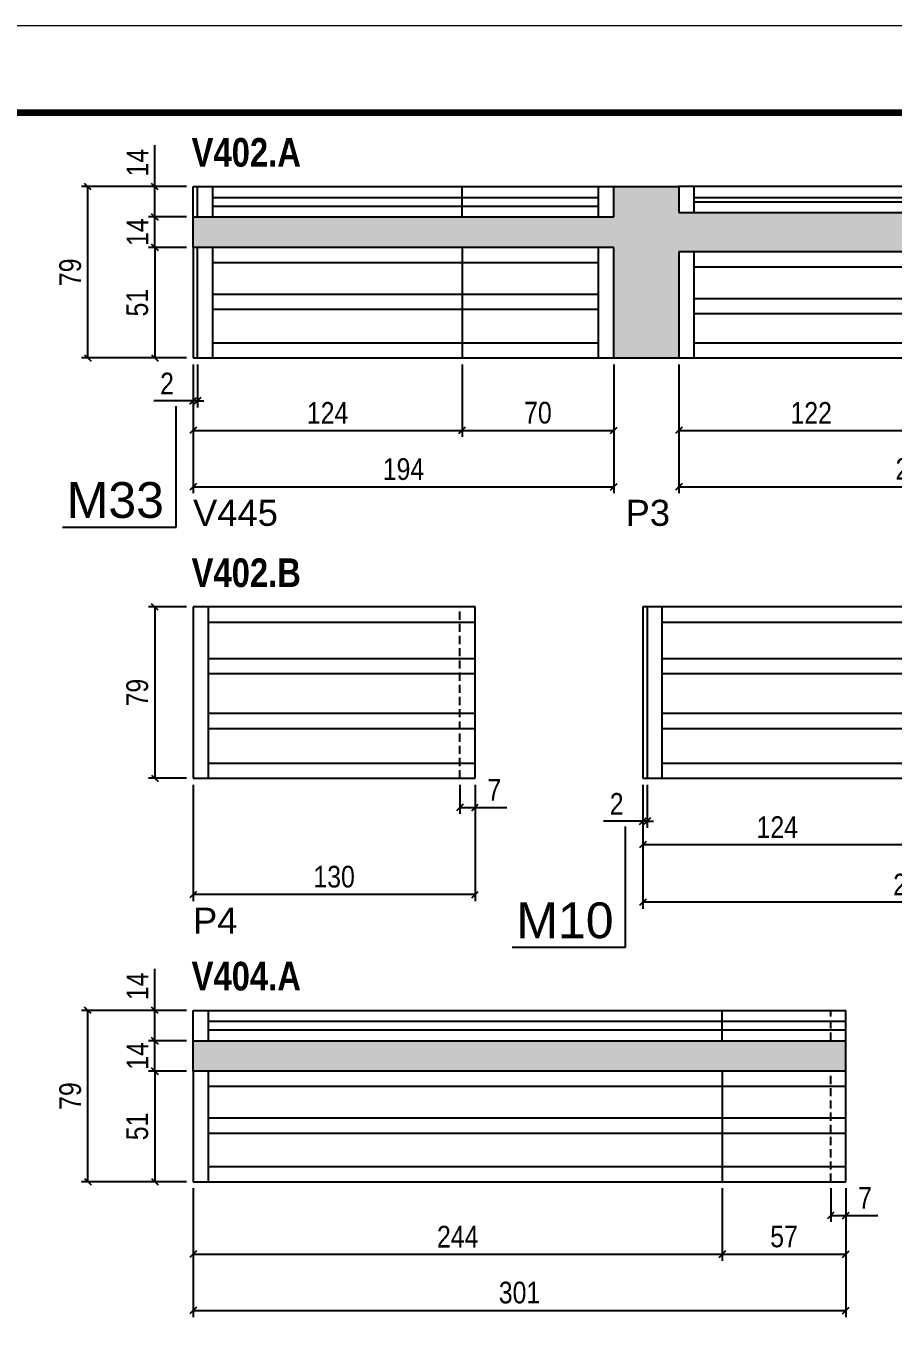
# Model space of a CAD drawing. Extents: x 3309 to 9563, y -2522 to 14608.
# Drawn here: x 5308 to 5708, y 12863 to 13459 of the extents above; entities that cross this region are included whole.
import ezdxf

# ---------------------------------------------------------------- set-up
doc = ezdxf.new("R2010")
doc.units = 0
doc.linetypes.add('DASHED', pattern=[0.75, 0.5, -0.25])
doc.linetypes.add('HIDDEN', pattern=[0.375, 0.25, -0.125])
for name, color, linetype in [('5', 5, 'Continuous'), ('COTA', 241, 'Continuous'), ('NOMENCLATURA', 7, 'Continuous'), ('Painéis', 200, 'Continuous'), ('SARR_2.2x7', 40, 'Continuous'), ('SARR_EDITAR', 141, 'Continuous')]:
    doc.layers.add(name, color=color, linetype=linetype)
doc.layers.add('Folhas', color=255, linetype='Continuous', lineweight=9)
doc.layers.add('SARRAFO DE PRESSAO', color=251, linetype='DASHED', lineweight=9)
doc.styles.add('COTA TECNICA', font='techl___.ttf', dxfattribs={"height": 10})
doc.styles.get("Standard").update_dxf_attribs({"font": 'arial.ttf'})
doc.styles.add('TECNICA', font='techb___.ttf', dxfattribs={"height": 10})
doc.dimstyles.new('PAINEL', dxfattribs={"dimtxt": 10, "dimasz": 3, "dimexe": 3, "dimexo": 3, "dimgap": 3, "dimtad": 1, "dimdec": 1, "dimzin": 12, "dimdsep": 46, "dimtxsty": 'COTA TECNICA', "dimblk1": 'OBLIQUE', "dimblk2": 'OBLIQUE', "dimsah": 1, "dimcen": 0.9, "dimclrd": 4, "dimclre": 4, "dimclrt": 240, "dimadec": 1, "dimazin": 3, "dimtfac": 1, "dimtdec": 1, "dimtmove": 0, "dimatfit": 3, "dimfxl": 1, "dimtolj": 1, "dimtzin": 12, "dimarcsym": 0})

# ---------------------------------------------------------------- blocks, each defined once
blk = doc.blocks.new('9999999999')
at = {"layer": 'Folhas'}
blk.add_lwpolyline([(98138.98, 34190.21), (99623.98, 34190.21), (99623.98, 35240.21), (98138.98, 35240.21)], close=True, dxfattribs=at)
at = {"layer": 'Folhas', "color": 30, "const_width": 3}
blk.add_lwpolyline([(98213.98, 34230.21), (99583.98, 34230.21), (99583.98, 35200.21), (98213.98, 35200.21)], close=True, dxfattribs=at)
blk = doc.blocks.new('_Oblique')
at = {"color": 0, "linetype": 'ByBlock', "lineweight": -2}
blk.add_line((-0.5, -0.5), (0.5, 0.5), dxfattribs=at)
blk = doc.blocks.new('*D1222')
at = {"layer": 'COTA', "color": 4, "lineweight": -2, "transparency": 16777216}
for p, q in [((5384.95, 13303.18), (5384.95, 13243.8)), ((5578.95, 13303.18), (5578.95, 13243.8)), ((5384.95, 13246.8), (5578.95, 13246.8))]:
    blk.add_line(p, q, dxfattribs=at)
at = {"layer": 'Defpoints', "color": 0, "transparency": 16777216}
for p in [(5384.95, 13306.18), (5578.95, 13306.18), (5578.95, 13246.8)]:
    blk.add_point(p, dxfattribs=at)
at = {"layer": 'COTA', "color": 4, "lineweight": -2, "transparency": 16777216, "xscale": 3, "yscale": 3, "zscale": 3, "rotation": 180}
blk.add_blockref('_Oblique', (5384.95, 13246.8), dxfattribs=at)
at = {"layer": 'COTA', "color": 4, "lineweight": -2, "transparency": 16777216, "xscale": 3, "yscale": 3, "zscale": 3}
blk.add_blockref('_Oblique', (5578.95, 13246.8), dxfattribs=at)
at = {"layer": 'COTA', "color": 240, "transparency": 16777216, "insert": (5481.95, 13254.9), "char_height": 10, "attachment_point": 5, "style": 'COTA TECNICA'}
blk.add_mtext('\\A1;194', dxfattribs=at)
blk = doc.blocks.new('*D1223')
at = {"layer": 'COTA', "color": 4, "lineweight": -2, "transparency": 16777216}
for p, q in [((5381.95, 13357.18), (5364.31, 13357.18)), ((5367.31, 13357.18), (5367.31, 13306.18)), ((5381.95, 13306.18), (5364.31, 13306.18))]:
    blk.add_line(p, q, dxfattribs=at)
at = {"layer": 'Defpoints', "color": 0, "transparency": 16777216}
for p in [(5384.95, 13357.18, 0), (5367.31, 13306.18), (5384.95, 13306.18, 0)]:
    blk.add_point(p, dxfattribs=at)
at = {"layer": 'COTA', "color": 4, "lineweight": -2, "transparency": 16777216, "xscale": 3, "yscale": 3, "zscale": 3}
for p, rotation in [((5367.31, 13357.18), 90), ((5367.31, 13306.18), 270)]:
    blk.add_blockref('_Oblique', p, dxfattribs=dict(at, rotation=rotation))
at = {"layer": 'COTA', "color": 240, "transparency": 16777216, "insert": (5359.2, 13331.68), "char_height": 10, "attachment_point": 5, "rotation": 90, "style": 'COTA TECNICA'}
blk.add_mtext('\\A1;51', dxfattribs=at)
blk = doc.blocks.new('*D1220')
at = {"layer": 'COTA', "color": 4, "lineweight": -2, "transparency": 16777216}
for p, q in [((5381.95, 13371.18), (5364.31, 13371.18)), ((5367.31, 13357.18), (5367.31, 13371.18)), ((5381.95, 13357.18), (5364.31, 13357.18))]:
    blk.add_line(p, q, dxfattribs=at)
at = {"layer": 'Defpoints', "color": 0, "transparency": 16777216}
for p in [(5367.31, 13371.18), (5384.95, 13371.18, 0), (5384.95, 13357.18, 0)]:
    blk.add_point(p, dxfattribs=at)
at = {"layer": 'COTA', "color": 4, "lineweight": -2, "transparency": 16777216, "xscale": 3, "yscale": 3, "zscale": 3}
for p, rotation in [((5367.31, 13371.18), 90), ((5367.31, 13357.18), 270)]:
    blk.add_blockref('_Oblique', p, dxfattribs=dict(at, rotation=rotation))
at = {"layer": 'COTA', "color": 240, "transparency": 16777216, "insert": (5359.24, 13364.18), "char_height": 10, "attachment_point": 5, "rotation": 90, "style": 'COTA TECNICA'}
blk.add_mtext('\\A1;14', dxfattribs=at)
blk = doc.blocks.new('*D1221')
at = {"layer": 'COTA', "color": 4, "lineweight": -2, "transparency": 16777216}
for p, q in [((5381.95, 13385.18), (5333.4, 13385.18)), ((5336.4, 13306.18), (5336.4, 13385.18)), ((5381.95, 13306.18), (5333.4, 13306.18))]:
    blk.add_line(p, q, dxfattribs=at)
at = {"layer": 'Defpoints', "color": 0, "transparency": 16777216}
for p in [(5336.4, 13385.18), (5384.95, 13385.18, 0), (5384.95, 13306.18, 0)]:
    blk.add_point(p, dxfattribs=at)
at = {"layer": 'COTA', "color": 4, "lineweight": -2, "transparency": 16777216, "xscale": 3, "yscale": 3, "zscale": 3}
for p, rotation in [((5336.4, 13385.18), 90), ((5336.4, 13306.18), 270)]:
    blk.add_blockref('_Oblique', p, dxfattribs=dict(at, rotation=rotation))
at = {"layer": 'COTA', "color": 240, "transparency": 16777216, "insert": (5328.3, 13345.68), "char_height": 10, "attachment_point": 5, "rotation": 90, "style": 'COTA TECNICA'}
blk.add_mtext('\\A1;79', dxfattribs=at)
blk = doc.blocks.new('*D1224')
at = {"layer": 'COTA', "color": 4, "lineweight": -2, "transparency": 16777216}
for p, q in [((5367.31, 13385.18), (5367.31, 13404.3)), ((5381.95, 13385.18), (5364.31, 13385.18)), ((5367.31, 13371.18), (5367.31, 13385.18)), ((5381.95, 13371.18), (5364.31, 13371.18))]:
    blk.add_line(p, q, dxfattribs=at)
at = {"layer": 'Defpoints', "color": 0, "transparency": 16777216}
for p in [(5367.31, 13385.18), (5384.95, 13385.18), (5384.95, 13371.18)]:
    blk.add_point(p, dxfattribs=at)
at = {"layer": 'COTA', "color": 4, "lineweight": -2, "transparency": 16777216, "xscale": 3, "yscale": 3, "zscale": 3}
for p, rotation in [((5367.31, 13385.18), 90), ((5367.31, 13371.18), 270)]:
    blk.add_blockref('_Oblique', p, dxfattribs=dict(at, rotation=rotation))
at = {"layer": 'COTA', "color": 240, "transparency": 16777216, "insert": (5359.24, 13396.24), "char_height": 10, "attachment_point": 5, "rotation": 90, "style": 'COTA TECNICA'}
blk.add_mtext('\\A1;14', dxfattribs=at)
blk = doc.blocks.new('*D1225')
at = {"layer": 'COTA', "color": 4, "lineweight": -2, "transparency": 16777216}
for p, q in [((5384.95, 13303.18), (5384.95, 13269.79)), ((5508.95, 13303.18), (5508.95, 13269.79)), ((5384.95, 13272.79), (5508.95, 13272.79))]:
    blk.add_line(p, q, dxfattribs=at)
at = {"layer": 'Defpoints', "color": 0, "transparency": 16777216}
for p in [(5384.95, 13306.18), (5508.95, 13306.18), (5508.95, 13272.79)]:
    blk.add_point(p, dxfattribs=at)
at = {"layer": 'COTA', "color": 4, "lineweight": -2, "transparency": 16777216, "xscale": 3, "yscale": 3, "zscale": 3, "rotation": 180}
blk.add_blockref('_Oblique', (5384.95, 13272.79), dxfattribs=at)
at = {"layer": 'COTA', "color": 4, "lineweight": -2, "transparency": 16777216, "xscale": 3, "yscale": 3, "zscale": 3}
blk.add_blockref('_Oblique', (5508.95, 13272.79), dxfattribs=at)
at = {"layer": 'COTA', "color": 240, "transparency": 16777216, "insert": (5446.95, 13280.86), "char_height": 10, "attachment_point": 5, "style": 'COTA TECNICA'}
blk.add_mtext('\\A1;124', dxfattribs=at)
blk = doc.blocks.new('*D1226')
at = {"layer": 'COTA', "color": 4, "lineweight": -2, "transparency": 16777216}
for p, q in [((5508.95, 13303.18), (5508.95, 13269.79)), ((5578.95, 13303.18), (5578.95, 13269.79)), ((5508.95, 13272.79), (5578.95, 13272.79))]:
    blk.add_line(p, q, dxfattribs=at)
at = {"layer": 'Defpoints', "color": 0, "transparency": 16777216}
for p in [(5508.95, 13306.18), (5578.95, 13306.18), (5578.95, 13272.79)]:
    blk.add_point(p, dxfattribs=at)
at = {"layer": 'COTA', "color": 4, "lineweight": -2, "transparency": 16777216, "xscale": 3, "yscale": 3, "zscale": 3, "rotation": 180}
blk.add_blockref('_Oblique', (5508.95, 13272.79), dxfattribs=at)
at = {"layer": 'COTA', "color": 4, "lineweight": -2, "transparency": 16777216, "xscale": 3, "yscale": 3, "zscale": 3}
blk.add_blockref('_Oblique', (5578.95, 13272.79), dxfattribs=at)
at = {"layer": 'COTA', "color": 240, "transparency": 16777216, "insert": (5543.95, 13280.89), "char_height": 10, "attachment_point": 5, "style": 'COTA TECNICA'}
blk.add_mtext('\\A1;70', dxfattribs=at)
blk = doc.blocks.new('*D1227')
at = {"layer": 'COTA', "color": 4, "lineweight": -2, "transparency": 16777216}
for p, q in [((5384.95, 13303.18), (5384.95, 13283.4)), ((5386.95, 13303.18), (5386.95, 13283.4)), ((5384.95, 13286.4), (5366.84, 13286.4)), ((5386.95, 13286.4), (5384.95, 13286.4)), ((5386.95, 13286.4), (5389.95, 13286.4))]:
    blk.add_line(p, q, dxfattribs=at)
at = {"layer": 'Defpoints', "color": 0, "transparency": 16777216}
for p in [(5384.95, 13306.18), (5386.95, 13306.18), (5384.95, 13286.4)]:
    blk.add_point(p, dxfattribs=at)
at = {"layer": 'COTA', "color": 4, "lineweight": -2, "transparency": 16777216, "xscale": 3, "yscale": 3, "zscale": 3}
blk.add_blockref('_Oblique', (5384.95, 13286.4), dxfattribs=at)
at = {"layer": 'COTA', "color": 4, "lineweight": -2, "transparency": 16777216, "xscale": 3, "yscale": 3, "zscale": 3, "rotation": 180}
blk.add_blockref('_Oblique', (5386.95, 13286.4), dxfattribs=at)
at = {"layer": 'COTA', "color": 240, "transparency": 16777216, "insert": (5372.9, 13294.4), "char_height": 10, "attachment_point": 5, "style": 'COTA TECNICA'}
blk.add_mtext('\\A1;2', dxfattribs=at)
blk = doc.blocks.new('*D1230')
at = {"layer": 'COTA', "color": 4, "lineweight": -2, "transparency": 16777216}
for p, q in [((5608.95, 13303.18), (5608.95, 13243.8)), ((5837.45, 13303.18), (5837.45, 13243.8)), ((5608.95, 13246.8), (5837.45, 13246.8))]:
    blk.add_line(p, q, dxfattribs=at)
at = {"layer": 'Defpoints', "color": 0, "transparency": 16777216}
for p in [(5608.95, 13306.18), (5837.45, 13306.18), (5837.45, 13246.8)]:
    blk.add_point(p, dxfattribs=at)
at = {"layer": 'COTA', "color": 4, "lineweight": -2, "transparency": 16777216, "xscale": 3, "yscale": 3, "zscale": 3, "rotation": 180}
blk.add_blockref('_Oblique', (5608.95, 13246.8), dxfattribs=at)
at = {"layer": 'COTA', "color": 4, "lineweight": -2, "transparency": 16777216, "xscale": 3, "yscale": 3, "zscale": 3}
blk.add_blockref('_Oblique', (5837.45, 13246.8), dxfattribs=at)
at = {"layer": 'COTA', "color": 240, "transparency": 16777216, "insert": (5723.2, 13254.93), "char_height": 10, "attachment_point": 5, "style": 'COTA TECNICA'}
blk.add_mtext('\\A1;228.5', dxfattribs=at)
blk = doc.blocks.new('*D1229')
at = {"layer": 'COTA', "color": 4, "lineweight": -2, "transparency": 16777216}
for p, q in [((5608.95, 13303.18), (5608.95, 13269.79)), ((5730.95, 13303.18), (5730.95, 13269.79)), ((5608.95, 13272.79), (5730.95, 13272.79))]:
    blk.add_line(p, q, dxfattribs=at)
at = {"layer": 'Defpoints', "color": 0, "transparency": 16777216}
for p in [(5608.95, 13306.18), (5730.95, 13306.18), (5730.95, 13272.79)]:
    blk.add_point(p, dxfattribs=at)
at = {"layer": 'COTA', "color": 4, "lineweight": -2, "transparency": 16777216, "xscale": 3, "yscale": 3, "zscale": 3, "rotation": 180}
blk.add_blockref('_Oblique', (5608.95, 13272.79), dxfattribs=at)
at = {"layer": 'COTA', "color": 4, "lineweight": -2, "transparency": 16777216, "xscale": 3, "yscale": 3, "zscale": 3}
blk.add_blockref('_Oblique', (5730.95, 13272.79), dxfattribs=at)
at = {"layer": 'COTA', "color": 240, "transparency": 16777216, "insert": (5669.95, 13280.85), "char_height": 10, "attachment_point": 5, "style": 'COTA TECNICA'}
blk.add_mtext('\\A1;122', dxfattribs=at)
blk = doc.blocks.new('*D1234')
at = {"layer": 'COTA', "color": 4, "lineweight": -2, "transparency": 16777216}
for p, q in [((5384.95, 13109.4), (5384.95, 13055.77)), ((5514.95, 13109.4), (5514.95, 13055.77)), ((5514.95, 13058.77), (5384.95, 13058.77))]:
    blk.add_line(p, q, dxfattribs=at)
at = {"layer": 'Defpoints', "color": 0, "transparency": 16777216}
for p in [(5384.95, 13112.4), (5514.95, 13112.4), (5384.95, 13058.77)]:
    blk.add_point(p, dxfattribs=at)
at = {"layer": 'COTA', "color": 4, "lineweight": -2, "transparency": 16777216, "xscale": 3, "yscale": 3, "zscale": 3, "rotation": 180}
blk.add_blockref('_Oblique', (5384.95, 13058.77), dxfattribs=at)
at = {"layer": 'COTA', "color": 4, "lineweight": -2, "transparency": 16777216, "xscale": 3, "yscale": 3, "zscale": 3}
blk.add_blockref('_Oblique', (5514.95, 13058.77), dxfattribs=at)
at = {"layer": 'COTA', "color": 240, "transparency": 16777216, "insert": (5449.95, 13066.99), "char_height": 10, "attachment_point": 5, "style": 'COTA TECNICA'}
blk.add_mtext('\\A1;130', dxfattribs=at)
blk = doc.blocks.new('*D1235')
at = {"layer": 'COTA', "color": 4, "lineweight": -2, "transparency": 16777216}
for p, q in [((5381.95, 13191.4), (5364.31, 13191.4)), ((5367.31, 13191.4), (5367.31, 13112.4)), ((5381.95, 13112.4), (5364.31, 13112.4))]:
    blk.add_line(p, q, dxfattribs=at)
at = {"layer": 'Defpoints', "color": 0, "transparency": 16777216}
for p in [(5384.95, 13191.4), (5367.31, 13112.4), (5384.95, 13112.4)]:
    blk.add_point(p, dxfattribs=at)
at = {"layer": 'COTA', "color": 4, "lineweight": -2, "transparency": 16777216, "xscale": 3, "yscale": 3, "zscale": 3}
for p, rotation in [((5367.31, 13191.4), 90), ((5367.31, 13112.4), 270)]:
    blk.add_blockref('_Oblique', p, dxfattribs=dict(at, rotation=rotation))
at = {"layer": 'COTA', "color": 240, "transparency": 16777216, "insert": (5359.21, 13151.9), "char_height": 10, "attachment_point": 5, "rotation": 90, "style": 'COTA TECNICA'}
blk.add_mtext('\\A1;79', dxfattribs=at)
blk = doc.blocks.new('*D1236')
at = {"layer": 'COTA', "color": 4, "lineweight": -2, "transparency": 16777216}
for p, q in [((5507.95, 13109.4), (5507.95, 13095.97)), ((5514.95, 13109.4), (5514.95, 13095.97)), ((5507.95, 13098.97), (5514.95, 13098.97)), ((5514.95, 13098.97), (5529.68, 13098.97))]:
    blk.add_line(p, q, dxfattribs=at)
at = {"layer": 'Defpoints', "color": 0, "transparency": 16777216}
for p in [(5507.95, 13112.4), (5514.95, 13112.4), (5514.95, 13098.97)]:
    blk.add_point(p, dxfattribs=at)
at = {"layer": 'COTA', "color": 4, "lineweight": -2, "transparency": 16777216, "xscale": 3, "yscale": 3, "zscale": 3, "rotation": 180}
blk.add_blockref('_Oblique', (5507.95, 13098.97), dxfattribs=at)
at = {"layer": 'COTA', "color": 4, "lineweight": -2, "transparency": 16777216, "xscale": 3, "yscale": 3, "zscale": 3}
blk.add_blockref('_Oblique', (5514.95, 13098.97), dxfattribs=at)
at = {"layer": 'COTA', "color": 240, "transparency": 16777216, "insert": (5523.82, 13107.05), "char_height": 10, "attachment_point": 5, "style": 'COTA TECNICA'}
blk.add_mtext('\\A1;7', dxfattribs=at)
blk = doc.blocks.new('*D1237')
at = {"layer": 'COTA', "color": 4, "lineweight": -2, "transparency": 16777216}
for p, q in [((5592.31, 13109.4), (5592.31, 13052.23)), ((5842.31, 13109.4), (5842.31, 13052.23)), ((5842.31, 13055.23), (5592.31, 13055.23))]:
    blk.add_line(p, q, dxfattribs=at)
at = {"layer": 'Defpoints', "color": 0, "transparency": 16777216}
for p in [(5592.31, 13112.4), (5842.31, 13112.4), (5592.31, 13055.23)]:
    blk.add_point(p, dxfattribs=at)
at = {"layer": 'COTA', "color": 4, "lineweight": -2, "transparency": 16777216, "xscale": 3, "yscale": 3, "zscale": 3, "rotation": 180}
blk.add_blockref('_Oblique', (5592.31, 13055.23), dxfattribs=at)
at = {"layer": 'COTA', "color": 4, "lineweight": -2, "transparency": 16777216, "xscale": 3, "yscale": 3, "zscale": 3}
blk.add_blockref('_Oblique', (5842.31, 13055.23), dxfattribs=at)
at = {"layer": 'COTA', "color": 240, "transparency": 16777216, "insert": (5717.31, 13063.34), "char_height": 10, "attachment_point": 5, "style": 'COTA TECNICA'}
blk.add_mtext('\\A1;250', dxfattribs=at)
blk = doc.blocks.new('*D1239')
at = {"layer": 'COTA', "color": 4, "lineweight": -2, "transparency": 16777216}
for p, q in [((5592.31, 13109.4), (5592.31, 13078.82)), ((5716.31, 13109.4), (5716.31, 13078.82)), ((5592.31, 13081.82), (5716.31, 13081.82))]:
    blk.add_line(p, q, dxfattribs=at)
at = {"layer": 'Defpoints', "color": 0, "transparency": 16777216}
for p in [(5592.31, 13112.4), (5716.31, 13112.4), (5716.31, 13081.82)]:
    blk.add_point(p, dxfattribs=at)
at = {"layer": 'COTA', "color": 4, "lineweight": -2, "transparency": 16777216, "xscale": 3, "yscale": 3, "zscale": 3, "rotation": 180}
blk.add_blockref('_Oblique', (5592.31, 13081.82), dxfattribs=at)
at = {"layer": 'COTA', "color": 4, "lineweight": -2, "transparency": 16777216, "xscale": 3, "yscale": 3, "zscale": 3}
blk.add_blockref('_Oblique', (5716.31, 13081.82), dxfattribs=at)
at = {"layer": 'COTA', "color": 240, "transparency": 16777216, "insert": (5654.31, 13089.89), "char_height": 10, "attachment_point": 5, "style": 'COTA TECNICA'}
blk.add_mtext('\\A1;124', dxfattribs=at)
blk = doc.blocks.new('*D1238')
at = {"layer": 'COTA', "color": 4, "lineweight": -2, "transparency": 16777216}
for p, q in [((5592.31, 13109.4), (5592.31, 13089.61)), ((5594.31, 13109.4), (5594.31, 13089.61)), ((5592.31, 13092.61), (5574.2, 13092.61)), ((5594.31, 13092.61), (5592.31, 13092.61)), ((5594.31, 13092.61), (5597.31, 13092.61))]:
    blk.add_line(p, q, dxfattribs=at)
at = {"layer": 'Defpoints', "color": 0, "transparency": 16777216}
for p in [(5592.31, 13112.4), (5594.31, 13112.4), (5592.31, 13092.61)]:
    blk.add_point(p, dxfattribs=at)
at = {"layer": 'COTA', "color": 4, "lineweight": -2, "transparency": 16777216, "xscale": 3, "yscale": 3, "zscale": 3}
blk.add_blockref('_Oblique', (5592.31, 13092.61), dxfattribs=at)
at = {"layer": 'COTA', "color": 4, "lineweight": -2, "transparency": 16777216, "xscale": 3, "yscale": 3, "zscale": 3, "rotation": 180}
blk.add_blockref('_Oblique', (5594.31, 13092.61), dxfattribs=at)
at = {"layer": 'COTA', "color": 240, "transparency": 16777216, "insert": (5580.25, 13100.61), "char_height": 10, "attachment_point": 5, "style": 'COTA TECNICA'}
blk.add_mtext('\\A1;2', dxfattribs=at)
blk = doc.blocks.new('*D1254')
at = {"layer": 'COTA', "color": 4, "lineweight": -2, "transparency": 16777216}
for p, q in [((5384.95, 12923.4), (5384.95, 12864.02)), ((5685.95, 12923.4), (5685.95, 12864.02)), ((5384.95, 12867.02), (5685.95, 12867.02))]:
    blk.add_line(p, q, dxfattribs=at)
at = {"layer": 'Defpoints', "color": 0, "transparency": 16777216}
for p in [(5384.95, 12926.4), (5685.95, 12926.4), (5685.95, 12867.02)]:
    blk.add_point(p, dxfattribs=at)
at = {"layer": 'COTA', "color": 4, "lineweight": -2, "transparency": 16777216, "xscale": 3, "yscale": 3, "zscale": 3, "rotation": 180}
blk.add_blockref('_Oblique', (5384.95, 12867.02), dxfattribs=at)
at = {"layer": 'COTA', "color": 4, "lineweight": -2, "transparency": 16777216, "xscale": 3, "yscale": 3, "zscale": 3}
blk.add_blockref('_Oblique', (5685.95, 12867.02), dxfattribs=at)
at = {"layer": 'COTA', "color": 240, "transparency": 16777216, "insert": (5535.45, 12875.24), "char_height": 10, "attachment_point": 5, "style": 'COTA TECNICA'}
blk.add_mtext('\\A1;301', dxfattribs=at)
blk = doc.blocks.new('*D1251')
at = {"layer": 'COTA', "color": 4, "lineweight": -2, "transparency": 16777216}
for p, q in [((5381.95, 12977.4), (5364.31, 12977.4)), ((5367.31, 12977.4), (5367.31, 12926.4)), ((5381.95, 12926.4), (5364.31, 12926.4))]:
    blk.add_line(p, q, dxfattribs=at)
at = {"layer": 'Defpoints', "color": 0, "transparency": 16777216}
for p in [(5384.95, 12977.4, 0), (5367.31, 12926.4), (5384.95, 12926.4, 0)]:
    blk.add_point(p, dxfattribs=at)
at = {"layer": 'COTA', "color": 4, "lineweight": -2, "transparency": 16777216, "xscale": 3, "yscale": 3, "zscale": 3}
for p, rotation in [((5367.31, 12977.4), 90), ((5367.31, 12926.4), 270)]:
    blk.add_blockref('_Oblique', p, dxfattribs=dict(at, rotation=rotation))
at = {"layer": 'COTA', "color": 240, "transparency": 16777216, "insert": (5359.2, 12951.9), "char_height": 10, "attachment_point": 5, "rotation": 90, "style": 'COTA TECNICA'}
blk.add_mtext('\\A1;51', dxfattribs=at)
blk = doc.blocks.new('*D1252')
at = {"layer": 'COTA', "color": 4, "lineweight": -2, "transparency": 16777216}
for p, q in [((5381.95, 12991.4), (5364.31, 12991.4)), ((5367.31, 12977.4), (5367.31, 12991.4)), ((5381.95, 12977.4), (5364.31, 12977.4))]:
    blk.add_line(p, q, dxfattribs=at)
at = {"layer": 'Defpoints', "color": 0, "transparency": 16777216}
for p in [(5367.31, 12991.4), (5384.95, 12991.4, 0), (5384.95, 12977.4, 0)]:
    blk.add_point(p, dxfattribs=at)
at = {"layer": 'COTA', "color": 4, "lineweight": -2, "transparency": 16777216, "xscale": 3, "yscale": 3, "zscale": 3}
for p, rotation in [((5367.31, 12991.4), 90), ((5367.31, 12977.4), 270)]:
    blk.add_blockref('_Oblique', p, dxfattribs=dict(at, rotation=rotation))
at = {"layer": 'COTA', "color": 240, "transparency": 16777216, "insert": (5359.24, 12984.4), "char_height": 10, "attachment_point": 5, "rotation": 90, "style": 'COTA TECNICA'}
blk.add_mtext('\\A1;14', dxfattribs=at)
blk = doc.blocks.new('*D1253')
at = {"layer": 'COTA', "color": 4, "lineweight": -2, "transparency": 16777216}
for p, q in [((5381.95, 13005.4), (5333.4, 13005.4)), ((5336.4, 12926.4), (5336.4, 13005.4)), ((5381.95, 12926.4), (5333.4, 12926.4))]:
    blk.add_line(p, q, dxfattribs=at)
at = {"layer": 'Defpoints', "color": 0, "transparency": 16777216}
for p in [(5336.4, 13005.4), (5384.95, 13005.4, 0), (5384.95, 12926.4, 0)]:
    blk.add_point(p, dxfattribs=at)
at = {"layer": 'COTA', "color": 4, "lineweight": -2, "transparency": 16777216, "xscale": 3, "yscale": 3, "zscale": 3}
for p, rotation in [((5336.4, 13005.4), 90), ((5336.4, 12926.4), 270)]:
    blk.add_blockref('_Oblique', p, dxfattribs=dict(at, rotation=rotation))
at = {"layer": 'COTA', "color": 240, "transparency": 16777216, "insert": (5328.3, 12965.9), "char_height": 10, "attachment_point": 5, "rotation": 90, "style": 'COTA TECNICA'}
blk.add_mtext('\\A1;79', dxfattribs=at)
blk = doc.blocks.new('*D1249')
at = {"layer": 'COTA', "color": 4, "lineweight": -2, "transparency": 16777216}
for p, q in [((5367.31, 13005.4), (5367.31, 13024.52)), ((5381.95, 13005.4), (5364.31, 13005.4)), ((5367.31, 12991.4), (5367.31, 13005.4)), ((5381.95, 12991.4), (5364.31, 12991.4))]:
    blk.add_line(p, q, dxfattribs=at)
at = {"layer": 'Defpoints', "color": 0, "transparency": 16777216}
for p in [(5367.31, 13005.4), (5384.95, 13005.4), (5384.95, 12991.4)]:
    blk.add_point(p, dxfattribs=at)
at = {"layer": 'COTA', "color": 4, "lineweight": -2, "transparency": 16777216, "xscale": 3, "yscale": 3, "zscale": 3}
for p, rotation in [((5367.31, 13005.4), 90), ((5367.31, 12991.4), 270)]:
    blk.add_blockref('_Oblique', p, dxfattribs=dict(at, rotation=rotation))
at = {"layer": 'COTA', "color": 240, "transparency": 16777216, "insert": (5359.24, 13016.46), "char_height": 10, "attachment_point": 5, "rotation": 90, "style": 'COTA TECNICA'}
blk.add_mtext('\\A1;14', dxfattribs=at)
blk = doc.blocks.new('*D1250')
at = {"layer": 'COTA', "color": 4, "lineweight": -2, "transparency": 16777216}
for p, q in [((5384.95, 12923.4), (5384.95, 12890.01)), ((5628.95, 12923.4), (5628.95, 12890.01)), ((5384.95, 12893.01), (5628.95, 12893.01))]:
    blk.add_line(p, q, dxfattribs=at)
at = {"layer": 'Defpoints', "color": 0, "transparency": 16777216}
for p in [(5384.95, 12926.4), (5628.95, 12926.4), (5628.95, 12893.01)]:
    blk.add_point(p, dxfattribs=at)
at = {"layer": 'COTA', "color": 4, "lineweight": -2, "transparency": 16777216, "xscale": 3, "yscale": 3, "zscale": 3, "rotation": 180}
blk.add_blockref('_Oblique', (5384.95, 12893.01), dxfattribs=at)
at = {"layer": 'COTA', "color": 4, "lineweight": -2, "transparency": 16777216, "xscale": 3, "yscale": 3, "zscale": 3}
blk.add_blockref('_Oblique', (5628.95, 12893.01), dxfattribs=at)
at = {"layer": 'COTA', "color": 240, "transparency": 16777216, "insert": (5506.95, 12901.08), "char_height": 10, "attachment_point": 5, "style": 'COTA TECNICA'}
blk.add_mtext('\\A1;244', dxfattribs=at)
blk = doc.blocks.new('*D1248')
at = {"layer": 'COTA', "color": 4, "lineweight": -2, "transparency": 16777216}
for p, q in [((5628.95, 12923.4), (5628.95, 12890.01)), ((5685.95, 12923.4), (5685.95, 12890.01)), ((5628.95, 12893.01), (5685.95, 12893.01))]:
    blk.add_line(p, q, dxfattribs=at)
at = {"layer": 'Defpoints', "color": 0, "transparency": 16777216}
for p in [(5628.95, 12926.4), (5685.95, 12926.4), (5685.95, 12893.01)]:
    blk.add_point(p, dxfattribs=at)
at = {"layer": 'COTA', "color": 4, "lineweight": -2, "transparency": 16777216, "xscale": 3, "yscale": 3, "zscale": 3, "rotation": 180}
blk.add_blockref('_Oblique', (5628.95, 12893.01), dxfattribs=at)
at = {"layer": 'COTA', "color": 4, "lineweight": -2, "transparency": 16777216, "xscale": 3, "yscale": 3, "zscale": 3}
blk.add_blockref('_Oblique', (5685.95, 12893.01), dxfattribs=at)
at = {"layer": 'COTA', "color": 240, "transparency": 16777216, "insert": (5657.45, 12901.12), "char_height": 10, "attachment_point": 5, "style": 'COTA TECNICA'}
blk.add_mtext('\\A1;57', dxfattribs=at)
blk = doc.blocks.new('*D1255')
at = {"layer": 'COTA', "color": 4, "lineweight": -2, "transparency": 16777216}
for p, q in [((5678.95, 12923.4), (5678.95, 12907.87)), ((5685.95, 12923.4), (5685.95, 12907.87)), ((5678.95, 12910.87), (5685.95, 12910.87)), ((5685.95, 12910.87), (5700.68, 12910.87))]:
    blk.add_line(p, q, dxfattribs=at)
at = {"layer": 'Defpoints', "color": 0, "transparency": 16777216}
for p in [(5678.95, 12926.4), (5685.95, 12926.4), (5685.95, 12910.87)]:
    blk.add_point(p, dxfattribs=at)
at = {"layer": 'COTA', "color": 4, "lineweight": -2, "transparency": 16777216, "xscale": 3, "yscale": 3, "zscale": 3, "rotation": 180}
blk.add_blockref('_Oblique', (5678.95, 12910.87), dxfattribs=at)
at = {"layer": 'COTA', "color": 4, "lineweight": -2, "transparency": 16777216, "xscale": 3, "yscale": 3, "zscale": 3}
blk.add_blockref('_Oblique', (5685.95, 12910.87), dxfattribs=at)
at = {"layer": 'COTA', "color": 240, "transparency": 16777216, "insert": (5694.82, 12918.95), "char_height": 10, "attachment_point": 5, "style": 'COTA TECNICA'}
blk.add_mtext('\\A1;7', dxfattribs=at)

msp = doc.modelspace()

# ---------------------------------------------------------------- hatches: boundary and pattern name
at = {"layer": 'COTA'}
h = msp.add_hatch(dxfattribs=at)
h.set_pattern_fill('AR-CONC', color=256, scale=0.03)
h.set_pattern_definition([(50, (-15.168, 19.4303), (5.4655401, -0.4781726), [0.5715, -6.2865]), (355, (-15.168, 19.4303), (-1.0573026, 5.7317054), [0.4572, -5.0292175]), (100.451445, (-14.7125, 19.3904), (4.4082374, 5.2535326), [0.4857003, -5.3427073]), (46.1842, (-15.168, 20.954), (8.1323712, -1.2612698), [0.85725, -9.42975]), (96.63556, (-14.49, 20.849), (7.122124, 7.4227837), [0.7285507, -8.0140682]), (351.18415, (-15.168, 20.954), (7.122124, 7.4227837), [0.685799, -7.543792]), (21, (-14.406, 20.5733), (4.5484317, -3.067956), [0.5715, -6.2865]), (326, (-14.406, 20.5733), (1.8540609, 5.525639), [0.4572, -5.0292]), (71.451445, (-14.027, 20.3176), (6.4024926, 2.457683), [0.4857003, -5.3426981]), (37.5, (-15.168, 19.4303), (0.0926581, 2.53665117), [0, -4.96824, 0, -5.1054, 0, -5.04825]), (7.5, (-15.168, 19.4303), (2.0045899, 3.00541724), [0, -2.91084, 0, -4.85394, 0, -1.92405]), (327.5, (-16.8673, 19.4303), (4.06771786, -0.17186232), [0, -1.905, 0, -5.9436, 0, -7.8867]), (317.5, (-17.6293, 19.4303), (4.4438754, 0.7627947), [0, -2.4765, 0, -3.94716, 0, -5.6007])])
h.paths.add_polyline_path([(5578.95, 13357.18), (5578.95, 13306.18), (5608.95, 13306.18), (5608.95, 13355.18), (5837.45, 13355.18), (5837.45, 13373.18), (5608.95, 13373.18), (5608.95, 13385.18), (5578.95, 13385.18), (5578.95, 13371.18), (5384.95, 13371.18), (5384.95, 13357.18)])
h = msp.add_hatch(dxfattribs=at)
h.set_pattern_fill('AR-CONC', color=256, scale=0.03)
h.set_pattern_definition([(50, (-15.168, 102.7414), (5.46554, -0.4781726), [0.5715, -6.2865]), (355, (-15.168, 102.7414), (-1.0573026, 5.7317054), [0.4572, -5.0292175]), (100.451445, (-14.7125, 102.7015), (4.4082374, 5.2535326), [0.4857003, -5.3427073]), (46.1842, (-15.168, 104.2654), (8.1323712, -1.2612698), [0.85725, -9.42975]), (96.63556, (-14.49, 104.16), (7.122124, 7.4227837), [0.7285507, -8.014068]), (351.18415, (-15.168, 104.265), (7.122124, 7.4227837), [0.685799, -7.543792]), (21, (-14.406, 103.8844), (4.5484317, -3.067956), [0.5715, -6.2865]), (326, (-14.406, 103.8844), (1.8540609, 5.525639), [0.4572, -5.0292]), (71.451445, (-14.027, 103.6287), (6.4024926, 2.457683), [0.4857003, -5.3426981]), (37.5, (-15.168, 102.7414), (0.0926581, 2.53665117), [0, -4.96824, 0, -5.1054, 0, -5.04825]), (7.5, (-15.168, 102.7414), (2.0045899, 3.00541724), [0, -2.91084, 0, -4.85394, 0, -1.92405]), (327.5, (-16.8673, 102.7414), (4.06771786, -0.17186232), [0, -1.905, 0, -5.9436, 0, -7.8867]), (317.5, (-17.6293, 102.7414), (4.4438754, 0.7627947), [0, -2.4765, 0, -3.94716, 0, -5.6007])])
h.paths.add_polyline_path([(5685.95, 12977.4), (5685.95, 12991.4), (5384.95, 12991.4), (5384.95, 12977.4)])

# ---------------------------------------------------------------- linework, layer by layer
for p, q in [((5578.95, 13385.18), (5608.95, 13385.18)), ((5384.95, 13357.18), (5384.95, 13371.18)), ((5578.95, 13306.18), (5608.95, 13306.18)), ((5384.95, 12977.4), (5384.95, 12991.4)), ((5685.95, 12977.4), (5685.95, 12991.4))]:
    msp.add_line(p, q, dxfattribs=at)
at = {"layer": 'NOMENCLATURA', "linetype": 'Continuous'}
for p, q in [((5377.04, 13228.25), (5377.04, 13283.89)), ((5324.63, 13228.25), (5377.04, 13228.25)), ((5584.4, 13034.47), (5584.4, 13090.1)), ((5531.99, 13034.47), (5584.4, 13034.47))]:
    msp.add_line(p, q, dxfattribs=at)
at = {"layer": 'Painéis', "linetype": 'ByBlock'}
for p, q in [((5384.95, 13385.18), (5578.95, 13385.18)), ((5384.95, 13371.18), (5384.95, 13385.18)), ((5386.95, 13371.18), (5386.95, 13385.18)), ((5508.95, 13371.18), (5508.95, 13385.18)), ((5578.95, 13371.18), (5578.95, 13385.18)), ((5608.95, 13385.18), (5608.95, 13373.18)), ((5837.45, 13385.18), (5608.95, 13385.18)), ((5608.95, 13373.18), (5837.45, 13373.18)), ((5384.95, 13371.18), (5578.95, 13371.18)), ((5578.95, 13357.18), (5384.95, 13357.18)), ((5384.95, 13357.18), (5384.95, 13306.18)), ((5386.95, 13306.18), (5386.95, 13357.18)), ((5508.95, 13357.18), (5508.95, 13306.18)), ((5578.95, 13306.18), (5578.95, 13357.18)), ((5837.45, 13355.18), (5608.95, 13355.18)), ((5608.95, 13355.18), (5608.95, 13306.18)), ((5384.95, 13306.18), (5578.95, 13306.18)), ((5608.95, 13306.18), (5837.45, 13306.18)), ((5514.95, 13191.4), (5384.95, 13191.4)), ((5384.95, 13191.4), (5384.95, 13112.4)), ((5514.95, 13112.4), (5514.95, 13191.4)), ((5842.31, 13191.4), (5592.31, 13191.4)), ((5592.31, 13191.4), (5592.31, 13112.4)), ((5594.31, 13191.4), (5594.31, 13112.4)), ((5384.95, 13112.4), (5514.95, 13112.4)), ((5592.31, 13112.4), (5842.31, 13112.4)), ((5384.95, 13005.4), (5685.95, 13005.4)), ((5384.95, 12991.4), (5384.95, 13005.4)), ((5628.95, 12991.4), (5628.95, 13005.4)), ((5685.95, 12991.4), (5685.95, 13005.4)), ((5384.95, 12991.4), (5685.95, 12991.4)), ((5685.95, 12977.4), (5384.95, 12977.4)), ((5384.95, 12977.4), (5384.95, 12926.4)), ((5628.95, 12977.4), (5628.95, 12926.4)), ((5685.95, 12926.4), (5685.95, 12977.4)), ((5384.95, 12926.4), (5685.95, 12926.4))]:
    msp.add_line(p, q, dxfattribs=at)
at = {"layer": 'SARR_2.2x7', "linetype": 'Continuous'}
for p, q in [((5393.95, 13371.18), (5393.95, 13385.18)), ((5571.95, 13371.18), (5571.95, 13385.18)), ((5615.95, 13373.18), (5615.95, 13385.18)), ((5393.95, 13306.18), (5393.95, 13357.18)), ((5571.95, 13306.18), (5571.95, 13357.18)), ((5615.95, 13306.18), (5615.95, 13355.18)), ((5393.95, 13350.18), (5508.95, 13350.18)), ((5508.95, 13350.18), (5571.95, 13350.18)), ((5615.95, 13348.18), (5730.95, 13348.18)), ((5393.95, 13335.62), (5508.95, 13335.62)), ((5508.95, 13335.62), (5571.95, 13335.62)), ((5615.95, 13333.62), (5730.95, 13333.62)), ((5393.95, 13328.62), (5508.95, 13328.62)), ((5508.95, 13328.62), (5571.95, 13328.62)), ((5615.95, 13326.62), (5730.95, 13326.62)), ((5393.95, 13313.18), (5508.95, 13313.18)), ((5508.95, 13313.18), (5571.95, 13313.18)), ((5615.95, 13313.18), (5730.95, 13313.18)), ((5391.95, 13112.4), (5391.95, 13191.4)), ((5601.31, 13112.4), (5601.31, 13191.4)), ((5391.95, 13184.4), (5514.95, 13184.4)), ((5601.31, 13184.4), (5833.31, 13184.4)), ((5391.95, 13167.65), (5514.95, 13167.65)), ((5601.31, 13167.65), (5833.31, 13167.65)), ((5391.95, 13160.65), (5514.95, 13160.65)), ((5601.31, 13160.65), (5833.31, 13160.65)), ((5391.95, 13142.39), (5514.95, 13142.39)), ((5601.31, 13142.39), (5833.31, 13142.39)), ((5391.95, 13135.39), (5514.95, 13135.39)), ((5601.31, 13135.39), (5833.31, 13135.39)), ((5391.95, 13119.4), (5514.95, 13119.4)), ((5601.31, 13119.4), (5833.31, 13119.4)), ((5391.95, 12991.4), (5391.95, 13005.4)), ((5391.95, 12926.4), (5391.95, 12977.4)), ((5391.95, 12970.4), (5628.95, 12970.4)), ((5628.95, 12970.4), (5685.95, 12970.4)), ((5391.95, 12955.84), (5628.95, 12955.84)), ((5628.95, 12955.84), (5685.95, 12955.84)), ((5391.95, 12948.84), (5628.95, 12948.84)), ((5628.95, 12948.84), (5685.95, 12948.84)), ((5391.95, 12933.4), (5628.95, 12933.4)), ((5628.95, 12933.4), (5685.95, 12933.4))]:
    msp.add_line(p, q, dxfattribs=at)
at = {"layer": 'SARR_2.2x7', "linetype": 'HIDDEN', "ltscale": 15}
for p, q in [((5507.95, 13112.4), (5507.95, 13191.4)), ((5678.95, 12991.4), (5678.95, 13005.4)), ((5678.95, 12926.4), (5678.95, 12977.4))]:
    msp.add_line(p, q, dxfattribs=at)
at = {"layer": 'SARR_EDITAR', "linetype": 'Continuous'}
for p, q in [((5393.95, 13380.18), (5508.95, 13380.18)), ((5508.95, 13380.18), (5571.95, 13380.18)), ((5615.95, 13380.18), (5730.95, 13380.18)), ((5615.95, 13378.18), (5730.95, 13378.18)), ((5393.95, 13376.18), (5508.95, 13376.18)), ((5508.95, 13376.18), (5571.95, 13376.18)), ((5391.95, 13000.4), (5628.95, 13000.4)), ((5391.95, 12996.4), (5628.95, 12996.4)), ((5628.95, 13000.4), (5685.95, 13000.4)), ((5628.95, 12996.4), (5685.95, 12996.4))]:
    msp.add_line(p, q, dxfattribs=at)

# ---------------------------------------------------------------- block references
at = {"layer": 'SARRAFO DE PRESSAO', "color": 6, "linetype": 'ByBlock'}
msp.add_blockref('9999999999', (-93231.11, -21780.92), dxfattribs=at)

# ---------------------------------------------------------------- texts
at = {"layer": '5', "linetype": 'Continuous'}
for s, p in [('V445', (5384.89, 13228.79)), ('P3', (5584.37, 13228.79)), ('P4', (5384.89, 13040.76))]:
    msp.add_text(s, height=12, rotation=359.99996, dxfattribs=at).set_placement(p)
at = {"layer": 'NOMENCLATURA', "style": 'TECNICA'}
for s, p in [('V402.A', (5384.23, 13394.37)), ('V402.B', (5384.23, 13200.58)), ('V404.A', (5384.23, 13014.59))]:
    msp.add_text(s, height=13.2, dxfattribs=at).set_placement(p)
at = {"layer": 'NOMENCLATURA', "linetype": 'Continuous'}
for s, p in [('M33', (5326.64, 13232.45)), ('M10', (5534, 13038.67))]:
    msp.add_text(s, height=16.5, dxfattribs=at).set_placement(p)

# ---------------------------------------------------------------- dimensions: what is measured, and where the dimension line sits
at = {"layer": 'COTA'}
for base, p1, p2, angle, picture, middle in [((5367.31, 13385.18), (5384.95, 13371.18), (5384.95, 13385.18), 90, '*D1224', (5359.24, 13396.24)), ((5336.4, 13385.18, 0), (5384.95, 13306.18), (5384.95, 13385.18), 90, '*D1221', (5328.3, 13345.68, 0)), ((5367.31, 13306.18, 0), (5384.95, 13357.18), (5384.95, 13306.18), 90, '*D1223', (5359.2, 13331.68, 0)), ((5578.95, 13246.8), (5384.95, 13306.18), (5578.95, 13306.18), 180, '*D1222', (5481.95, 13254.9)), ((5837.45, 13246.8), (5608.95, 13306.18), (5837.45, 13306.18), 180, '*D1230', (5723.2, 13254.93)), ((5367.31, 13112.4), (5384.95, 13191.4), (5384.95, 13112.4), 90, '*D1235', (5359.21, 13151.9)), ((5384.95, 13058.77), (5514.95, 13112.4), (5384.95, 13112.4), 180, '*D1234', (5449.95, 13066.99)), ((5592.31, 13055.23), (5842.31, 13112.4), (5592.31, 13112.4), 180, '*D1237', (5717.31, 13063.34)), ((5367.31, 13005.4), (5384.95, 12991.4), (5384.95, 13005.4), 90, '*D1249', (5359.24, 13016.46)), ((5336.4, 13005.4, 0), (5384.95, 12926.4), (5384.95, 13005.4), 90, '*D1253', (5328.3, 12965.9, 0)), ((5367.31, 12926.4, 0), (5384.95, 12977.4), (5384.95, 12926.4), 90, '*D1251', (5359.2, 12951.9, 0)), ((5685.95, 12867.02), (5384.95, 12926.4), (5685.95, 12926.4), 180, '*D1254', (5535.45, 12875.24))]:
    dim = msp.add_linear_dim(base=base, p1=p1, p2=p2, angle=angle, dimstyle='PAINEL', dxfattribs=at)
    dim.commit()
    dim.dimension.update_dxf_attribs({"geometry": picture, "text_midpoint": middle})
for base, p1, p2, picture, middle in [((5367.31, 13371.18, 0), (5384.95, 13357.18), (5384.95, 13371.18), '*D1220', (5367.31, 13364.18, 0)), ((5367.31, 12991.4, 0), (5384.95, 12977.4), (5384.95, 12991.4), '*D1252', (5367.31, 12984.4, 0))]:
    dim = msp.add_linear_dim(base=base, p1=p1, p2=p2, angle=90, dimstyle='PAINEL', dxfattribs=at)
    dim.commit()
    dim.dimension.update_dxf_attribs({"geometry": picture, "text_midpoint": middle, "dimtype": 160})
for base, p1, p2, picture, middle in [((5384.95, 13286.4), (5386.95, 13306.18), (5384.95, 13306.18), '*D1227', (5372.9, 13294.4)), ((5508.95, 13272.79), (5384.95, 13306.18), (5508.95, 13306.18), '*D1225', (5446.95, 13280.86)), ((5730.95, 13272.79), (5608.95, 13306.18), (5730.95, 13306.18), '*D1229', (5669.95, 13280.85)), ((5514.95, 13098.97), (5507.95, 13112.4), (5514.95, 13112.4), '*D1236', (5523.82, 13107.05)), ((5592.31, 13092.61), (5594.31, 13112.4), (5592.31, 13112.4), '*D1238', (5580.25, 13100.61)), ((5716.31, 13081.82), (5592.31, 13112.4), (5716.31, 13112.4), '*D1239', (5654.31, 13089.89)), ((5628.95, 12893.01), (5384.95, 12926.4), (5628.95, 12926.4), '*D1250', (5506.95, 12901.08)), ((5685.95, 12910.87), (5678.95, 12926.4), (5685.95, 12926.4), '*D1255', (5694.82, 12918.95))]:
    dim = msp.add_linear_dim(base=base, p1=p1, p2=p2, dimstyle='PAINEL', dxfattribs=at)
    dim.commit()
    dim.dimension.update_dxf_attribs({"geometry": picture, "text_midpoint": middle})
for base, p1, p2, picture, middle in [((5578.95, 13272.79), (5508.95, 13306.18), (5578.95, 13306.18), '*D1226', (5543.95, 13280.89)), ((5685.95, 12893.01), (5628.95, 12926.4), (5685.95, 12926.4), '*D1248', (5657.45, 12901.12))]:
    dim = msp.add_linear_dim(base=base, p1=p1, p2=p2, dimstyle='PAINEL', override={"dimtmove": 1}, dxfattribs=at)
    dim.commit()
    dim.dimension.update_dxf_attribs({"geometry": picture, "text_midpoint": middle})

doc.saveas('drawing.dxf')
